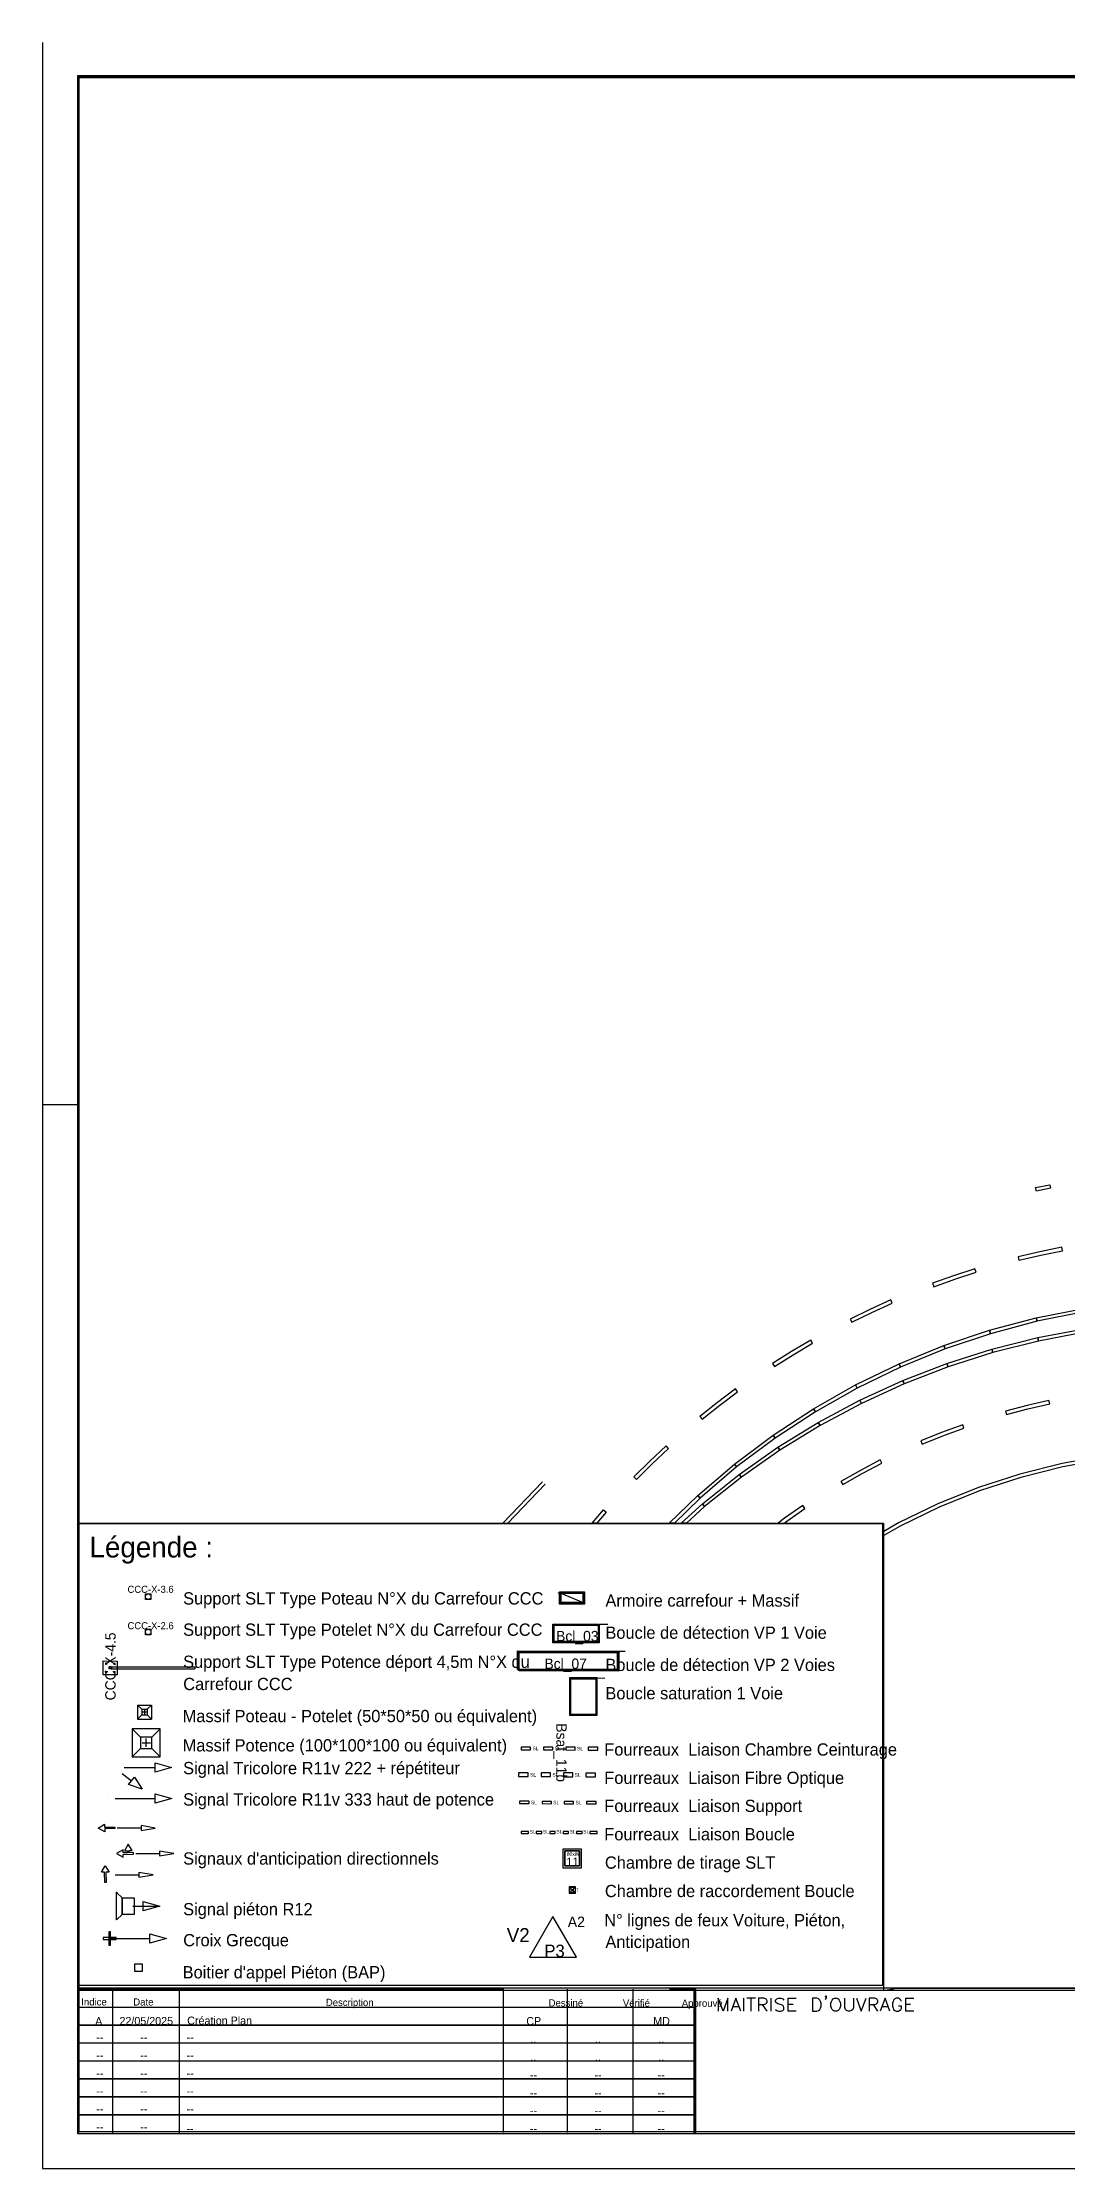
# Model space of a CAD drawing. Header units: millimetres. Extents: x 0 to 420, y 0 to 297.
# Drawn here: x 0 to 143.2, y 0 to 297 of the extents above; entities that cross this region are included whole.
import ezdxf

# ---------------------------------------------------------------- set-up
doc = ezdxf.new("R2010")
doc.units = ezdxf.units.MM
for name, color, linetype, true_color in [('BORD_CHAUSSEE_SIGNAUX', 7, 'Continuous', 0xff0000), ('BOUCLE_SATURATION', 7, 'Continuous', 0xb8b800), ('FLECHES_CIRCULATION', 7, 'Continuous', 0x0080ff), ('FOURREAU_BOUCLE', 7, 'Continuous', 0xff8000), ('FOURREAU_CEINTURAGE', 7, 'Continuous', 0xb8008a), ('FOURREAU_FIBRE_MULTI', 7, 'Continuous', 0x0000ff), ('FOURREAU_SUPPORT', 7, 'Continuous', 0x009400), ('SUPPORT_POTENCE', 7, 'Continuous', 0x38de00), ('SUPPORTS_MASSIFS', 7, 'Continuous', 0x999999), ('TEXTE_TRAITS', 7, 'Continuous', 0x000000)]:
    doc.layers.add(name, color=color, linetype=linetype, true_color=true_color)

msp = doc.modelspace()

# ---------------------------------------------------------------- linework, layer by layer
at = {"layer": 'BORD_CHAUSSEE_SIGNAUX'}
for p, q in [((142.43, 98.5), (136.51, 97.02)), ((142.52, 98.01), (136.64, 96.54)), ((148.43, 99.57), (142.43, 98.5)), ((148.49, 99.08), (142.52, 98.01)), ((64.3, 90.17), (69.85, 95.94)), ((65, 90.17), (70.22, 95.61)), ((130.71, 95.14), (125.06, 92.85)), ((136.51, 97.02), (130.71, 95.14)), ((136.64, 96.54), (130.87, 94.66)), ((125.06, 92.85), (119.57, 90.19)), ((125.25, 92.39), (119.8, 89.74)), ((130.87, 94.66), (125.25, 92.39)), ((119.57, 90.19), (117.5, 89)), ((119.8, 89.74), (117.5, 88.42)), ((72.4, 79.06), (72.4, 80.35)), ((72.4, 80.35), (75.51, 79.06)), ((75.51, 80.35), (72.4, 80.35)), ((75.51, 79.06), (72.4, 79.06)), ((73.6, 39.3), (74.39, 38.5)), ((73.6, 38.5), (74.39, 39.29)), ((91.12, 25.04), (87.55, 25.04))]:
    msp.add_line(p, q, dxfattribs=at)
for points in [[(72.08, 80.43), (72.13, 80.43), (72.13, 80.37), (72.08, 80.37)], [(75.51, 80.35), (72.4, 80.35), (72.4, 79.06), (75.51, 79.06)], [(73.55, 39.35), (73.55, 38.45), (74.44, 38.45), (74.44, 39.35)], [(73.6, 38.5), (73.6, 39.3), (74.39, 39.29), (74.39, 38.5)]]:
    msp.add_lwpolyline(points, close=True, dxfattribs=at)
at = {"layer": 'BOUCLE_SATURATION'}
for p, q in [((77.84, 76.05), (78.96, 76.05)), ((80.27, 72.29), (81.38, 72.29)), ((80.61, 72.21), (80.48, 72.08)), ((81.38, 72.21), (80.61, 72.21)), ((77.5, 68.53), (78.53, 68.52))]:
    msp.add_line(p, q, dxfattribs=at)
for points in [[(71.29, 76.04), (77.77, 76.04), (77.77, 73.45), (71.29, 73.45)], [(71.36, 75.97), (77.69, 75.97), (77.69, 73.53), (71.36, 73.53)], [(71.44, 75.89), (77.62, 75.89), (77.62, 73.61), (71.44, 73.61)], [(66.34, 72.32), (80.27, 72.29), (80.27, 69.7), (66.34, 69.72)], [(66.45, 72.2), (80.38, 72.18), (80.38, 69.58), (66.45, 69.6)], [(66.55, 72.1), (80.48, 72.08), (80.48, 69.48), (66.55, 69.5)], [(77.48, 68.53), (73.59, 68.53), (73.59, 63.34), (77.48, 63.34)], [(77.4, 68.45), (73.66, 68.45), (73.66, 63.41), (77.4, 63.41)], [(77.32, 68.37), (73.74, 68.37), (73.74, 63.49), (77.32, 63.49)]]:
    msp.add_lwpolyline(points, close=True, dxfattribs=at)
at = {"layer": 'FLECHES_CIRCULATION'}
for p, q in [((139.31, 128.07), (136.26, 127.36)), ((142.38, 128.7), (139.31, 128.07)), ((139.42, 127.58), (142.47, 128.21)), ((142.47, 128.21), (142.38, 128.7)), ((130.23, 125.67), (127.25, 124.71)), ((127.41, 124.24), (130.38, 125.2)), ((130.38, 125.2), (130.23, 125.67)), ((136.26, 127.36), (136.38, 126.87)), ((136.38, 126.87), (139.42, 127.58)), ((127.25, 124.71), (124.3, 123.66)), ((124.3, 123.66), (124.47, 123.19)), ((124.47, 123.19), (127.41, 124.24)), ((115.63, 120.04), (112.81, 118.67)), ((113.04, 118.23), (115.84, 119.59)), ((118.49, 121.33), (115.63, 120.04)), ((115.84, 119.59), (118.69, 120.87)), ((118.69, 120.87), (118.49, 121.33)), ((112.81, 118.67), (113.04, 118.23)), ((104.6, 114.12), (101.95, 112.45)), ((102.22, 112.03), (104.86, 113.69)), ((107.29, 115.71), (104.6, 114.12)), ((104.86, 113.69), (107.54, 115.28)), ((107.54, 115.28), (107.29, 115.71)), ((101.95, 112.45), (102.22, 112.03)), ((94.29, 107.02), (91.83, 105.07)), ((96.79, 108.9), (94.29, 107.02)), ((94.59, 106.62), (97.08, 108.49)), ((97.08, 108.49), (96.79, 108.9)), ((140.57, 107.31), (137.52, 106.61)), ((140.68, 106.82), (140.57, 107.31)), ((91.83, 105.07), (92.15, 104.68)), ((92.15, 104.68), (94.59, 106.62)), ((137.52, 106.61), (134.49, 105.8)), ((134.49, 105.8), (134.63, 105.32)), ((134.63, 105.32), (137.64, 106.12)), ((137.64, 106.12), (140.68, 106.82)), ((125.58, 102.82), (122.68, 101.64)), ((122.68, 101.64), (122.88, 101.18)), ((122.88, 101.18), (125.76, 102.35)), ((128.52, 103.91), (125.58, 102.82)), ((125.76, 102.35), (128.68, 103.44)), ((128.68, 103.44), (128.52, 103.91)), ((84.82, 98.82), (82.6, 96.61)), ((82.95, 96.26), (85.17, 98.46)), ((87.1, 100.97), (84.82, 98.82)), ((85.17, 98.46), (87.44, 100.6)), ((87.44, 100.6), (87.1, 100.97)), ((117, 98.99), (114.23, 97.53)), ((114.47, 97.09), (117.23, 98.55)), ((117.23, 98.55), (117, 98.99)), ((82.6, 96.61), (82.95, 96.26)), ((114.23, 97.53), (111.5, 95.99)), ((111.5, 95.99), (111.76, 95.56)), ((111.76, 95.56), (114.47, 97.09)), ((106.21, 92.64), (103.65, 90.83)), ((103.94, 90.43), (106.49, 92.22)), ((106.49, 92.22), (106.21, 92.64)), ((103.65, 90.83), (102.77, 90.17)), ((102.77, 90.17), (103.6, 90.17)), ((103.6, 90.17), (103.94, 90.43))]:
    msp.add_line(p, q, dxfattribs=at)
for points in [[(140.8, 136.95), (138.81, 136.55), (138.7, 137.04), (140.71, 137.44)], [(138.91, 118.35), (132.42, 116.62), (132.28, 117.1), (138.8, 118.84)], [(145.5, 119.66), (138.91, 118.35), (138.8, 118.84), (145.42, 120.15)], [(132.42, 116.62), (126.06, 114.49), (125.88, 114.96), (132.28, 117.1)], [(139.11, 115.6), (132.75, 113.99), (132.61, 114.47), (139.01, 116.09)], [(145.57, 116.83), (139.11, 115.6), (139.01, 116.09), (145.49, 117.32)], [(126.06, 114.49), (119.84, 111.95), (119.63, 112.41), (125.88, 114.96)], [(132.75, 113.99), (126.49, 111.99), (126.32, 112.46), (132.61, 114.47)], [(119.84, 111.95), (113.79, 109.02), (113.56, 109.46), (119.63, 112.41)], [(120.36, 109.62), (114.39, 106.88), (114.17, 107.32), (120.17, 110.08)], [(126.49, 111.99), (120.36, 109.62), (120.17, 110.08), (126.32, 112.46)], [(113.79, 109.02), (107.95, 105.71), (107.69, 106.14), (113.56, 109.46)], [(114.39, 106.88), (108.6, 103.78), (108.35, 104.21), (114.17, 107.32)], [(107.95, 105.71), (102.33, 102.04), (102.04, 102.45), (107.69, 106.14)], [(108.6, 103.78), (103, 100.34), (102.72, 100.76), (108.35, 104.21)], [(102.33, 102.04), (96.95, 98.01), (96.64, 98.4), (102.04, 102.45)], [(96.95, 98.01), (91.84, 93.65), (91.51, 94.02), (96.64, 98.4)], [(103, 100.34), (97.62, 96.56), (97.32, 96.96), (102.72, 100.76)], [(97.62, 96.56), (92.48, 92.47), (92.16, 92.85), (97.32, 96.96)], [(91.84, 93.65), (88.26, 90.17), (87.54, 90.17), (91.51, 94.02)], [(92.48, 92.47), (89.93, 90.17), (89.18, 90.17), (92.16, 92.85)], [(78.72, 91.69), (77.42, 90.17), (76.76, 90.17), (78.34, 92.02)]]:
    msp.add_lwpolyline(points, close=True, dxfattribs=at)
at = {"layer": 'FOURREAU_BOUCLE'}
for points in [[(66.85, 47.08), (66.85, 46.82), (67.88, 46.82), (67.88, 47.08)], [(68.97, 47.08), (68.97, 46.82), (69.75, 46.82), (69.75, 47.08)], [(70.84, 47.08), (70.84, 46.82), (71.61, 46.82), (71.61, 47.08)], [(72.7, 47.08), (72.7, 46.82), (73.48, 46.82), (73.48, 47.08)], [(74.57, 47.08), (74.57, 46.82), (75.35, 46.82), (75.35, 47.08)], [(76.44, 47.08), (76.44, 46.82), (77.47, 46.82), (77.47, 47.08)]]:
    msp.add_lwpolyline(points, close=True, dxfattribs=at)
at = {"layer": 'FOURREAU_CEINTURAGE'}
for p, q in [((72.93, 44.1), (72.93, 44.36)), ((72.93, 44.36), (73.19, 44.36)), ((72.93, 43.84), (72.93, 44.1)), ((72.93, 43.58), (72.93, 43.84)), ((72.93, 43.32), (72.93, 43.58)), ((72.93, 43.06), (72.93, 43.32)), ((72.93, 42.8), (72.93, 43.06)), ((72.93, 42.54), (72.93, 42.8)), ((72.93, 42.28), (72.93, 42.54)), ((73.19, 42.28), (72.93, 42.28)), ((73.19, 44.36), (73.45, 44.36)), ((73.45, 42.28), (73.19, 42.28)), ((73.45, 44.36), (73.71, 44.36)), ((73.71, 42.28), (73.45, 42.28)), ((73.71, 44.36), (73.97, 44.36)), ((73.97, 42.28), (73.71, 42.28)), ((73.97, 44.36), (74.22, 44.36)), ((74.22, 42.28), (73.97, 42.28)), ((74.22, 44.36), (74.48, 44.36)), ((74.48, 42.28), (74.22, 42.28)), ((74.48, 44.36), (74.74, 44.36)), ((74.74, 42.28), (74.48, 42.28)), ((74.74, 44.36), (75, 44.36)), ((75, 42.28), (74.74, 42.28)), ((75, 44.36), (75, 44.1)), ((75, 44.1), (75, 43.84)), ((75, 43.84), (75, 43.58)), ((75, 43.58), (75, 43.32)), ((75, 43.32), (75, 43.06)), ((75, 43.06), (75, 42.8)), ((75, 42.8), (75, 42.54)), ((75, 42.54), (75, 42.28))]:
    msp.add_line(p, q, dxfattribs=at)
for points in [[(66.83, 58.88), (66.83, 58.49), (68.17, 58.49), (68.17, 58.88)], [(69.99, 58.87), (69.99, 58.48), (71.28, 58.48), (71.29, 58.86)], [(73.1, 58.86), (73.1, 58.47), (74.4, 58.46), (74.4, 58.85)], [(76.21, 58.85), (76.21, 58.46), (77.56, 58.45), (77.56, 58.84)], [(72.67, 44.62), (72.67, 42.02), (75.26, 42.02), (75.26, 44.62)], [(72.93, 44.36), (72.93, 42.28), (75, 42.28), (75, 44.36)]]:
    msp.add_lwpolyline(points, close=True, dxfattribs=at)
at = {"layer": 'FOURREAU_FIBRE_MULTI'}
for p, q in [((71.29, 35.19), (68.01, 29.5)), ((74.58, 29.51), (71.29, 35.19)), ((68.01, 29.5), (74.58, 29.51))]:
    msp.add_line(p, q, dxfattribs=at)
for points in [[(66.5, 55.27), (66.5, 54.75), (67.84, 54.75), (67.84, 55.27)], [(69.66, 55.26), (69.66, 54.74), (70.96, 54.74), (70.96, 55.26)], [(72.77, 55.25), (72.77, 54.73), (74.07, 54.73), (74.07, 55.25)], [(75.89, 55.24), (75.89, 54.72), (77.23, 54.72), (77.23, 55.24)]]:
    msp.add_lwpolyline(points, close=True, dxfattribs=at)
at = {"layer": 'FOURREAU_SUPPORT'}
for p, q in [((14.5, 80.21), (14.5, 80.08)), ((15.02, 80.08), (15.02, 80.21)), ((14.57, 80.14), (14.44, 80.14)), ((14.44, 79.62), (14.57, 79.62)), ((14.5, 79.69), (14.5, 79.56)), ((15.09, 80.14), (14.96, 80.14)), ((14.96, 79.62), (15.09, 79.62)), ((15.02, 79.56), (15.02, 79.69)), ((14.57, 75.2), (14.44, 75.2)), ((14.44, 74.68), (14.57, 74.68)), ((14.5, 75.27), (14.5, 75.14)), ((14.5, 74.75), (14.5, 74.62)), ((15.09, 75.2), (14.96, 75.2)), ((14.96, 74.68), (15.09, 74.68)), ((15.02, 75.14), (15.02, 75.26)), ((15.02, 74.62), (15.02, 74.75)), ((8.46, 68.97), (8.49, 70.92)), ((10.41, 68.95), (8.46, 68.97)), ((8.49, 70.92), (10.43, 70.89)), ((9, 69.36), (8.71, 69.36)), ((8.73, 70.53), (9.02, 70.52)), ((8.85, 69.21), (8.86, 69.5)), ((8.87, 70.38), (8.87, 70.67)), ((9.32, 69.81), (9.32, 70.07)), ((9.58, 70.07), (9.32, 70.07)), ((9.32, 70.07), (9.32, 69.81)), ((9.58, 69.81), (9.32, 69.81)), ((9.58, 70.07), (21.26, 70.07)), ((9.58, 70.07), (9.58, 69.81)), ((9.58, 69.81), (9.58, 70.07)), ((9.58, 69.81), (21.26, 69.81)), ((10.17, 69.34), (9.88, 69.35)), ((9.89, 70.51), (10.18, 70.51)), ((10.03, 69.49), (10.02, 69.19)), ((10.04, 70.66), (10.04, 70.36)), ((10.43, 70.89), (10.41, 68.95)), ((21.26, 70.07), (21.26, 69.81))]:
    msp.add_line(p, q, dxfattribs=at)
for points in [[(14.37, 80.27), (15.15, 80.27), (15.15, 79.49), (14.37, 79.5)], [(14.37, 75.33), (15.15, 75.33), (15.15, 74.55), (14.37, 74.55)]]:
    msp.add_lwpolyline(points, close=True, dxfattribs=at)
at = {"layer": 'SUPPORT_POTENCE'}
for points in [[(66.61, 51.3), (66.61, 50.98), (67.95, 50.97), (67.95, 51.3)], [(69.77, 51.29), (69.77, 50.97), (71.07, 50.96), (71.07, 51.29)], [(72.88, 51.28), (72.88, 50.96), (74.18, 50.95), (74.18, 51.28)], [(76, 51.27), (75.99, 50.95), (77.34, 50.94), (77.34, 51.27)]]:
    msp.add_lwpolyline(points, close=True, dxfattribs=at)
at = {"layer": 'SUPPORTS_MASSIFS'}
for p, q in [((72.19, 80.56), (72.4, 80.35)), ((75.72, 80.56), (75.51, 80.35)), ((72.19, 78.85), (72.4, 79.06)), ((75.72, 78.85), (75.51, 79.06)), ((13.27, 64.74), (15.22, 64.74)), ((13.27, 64.74), (13.27, 62.79)), ((13.86, 64.15), (13.27, 64.74)), ((13.86, 63.37), (13.27, 62.79)), ((13.27, 62.79), (15.22, 62.79)), ((13.86, 64.15), (14.63, 64.15)), ((13.86, 64.15), (13.86, 63.37)), ((13.86, 63.37), (14.63, 63.37)), ((14.58, 63.76), (13.91, 63.76)), ((14.24, 64.09), (14.24, 63.43)), ((14.63, 64.15), (15.22, 64.74)), ((14.63, 64.15), (14.63, 63.37)), ((14.63, 63.37), (15.22, 62.79)), ((15.22, 64.74), (15.22, 62.79)), ((12.54, 61.42), (13.7, 60.25)), ((13.9, 59.47), (15.07, 59.47)), ((14.48, 58.89), (14.48, 60.06)), ((16.43, 61.42), (15.26, 60.25)), ((12.54, 57.53), (13.7, 58.69)), ((16.43, 57.53), (15.26, 58.69)), ((5, 25.04), (64.44, 25.04)), ((9.81, 5), (9.81, 25.04)), ((82.48, 5), (82.48, 25.04)), ((5, 22.54), (91.12, 22.54)), ((5, 20.03), (91.12, 20.03)), ((5, 17.53), (91.12, 17.53)), ((5, 15.02), (91.12, 15.02)), ((5, 12.52), (91.12, 12.52)), ((5, 10.01), (91.12, 10.01)), ((5, 7.51), (91.12, 7.51))]:
    msp.add_line(p, q, dxfattribs=at)
for points in [[(75.72, 80.56), (75.72, 78.85), (72.19, 78.85), (72.19, 80.56)], [(75.51, 80.35), (75.51, 79.06), (72.4, 79.06), (72.4, 80.35)], [(12.54, 57.53), (16.43, 57.53), (16.43, 61.42), (12.54, 61.42)], [(13.7, 58.69), (15.26, 58.69), (15.26, 60.25), (13.7, 60.25)]]:
    msp.add_lwpolyline(points, close=True, dxfattribs=at)
at = {"layer": 'TEXTE_TRAITS'}
for p, q in [((0, 297), (0, 0)), ((0, 297), (0, 290.15)), ((5.03, 292.16), (4.98, 90.16)), ((415.32, 292.22), (5.03, 292.16)), ((5, 148.61), (0, 148.61)), ((4.98, 90.16), (117.48, 90.16)), ((5, 25.18), (5, 90.16)), ((5, 90.16), (117.48, 90.16)), ((5, 90.11), (117.31, 90.11)), ((117.31, 90.11), (117.31, 25.58)), ((117.48, 90.16), (117.48, 25.18)), ((117.48, 90.16), (117.48, 24.88)), ((15.71, 55.36), (15.71, 56.65)), ((15.71, 56.65), (18.02, 56)), ((11.1, 55.2), (12.43, 54.14)), ((11.38, 56), (15.71, 56)), ((12.03, 53.63), (12.84, 54.65)), ((13.9, 52.97), (12.03, 53.63)), ((12.84, 54.65), (13.9, 52.97)), ((18.02, 56), (15.71, 55.36)), ((9.22, 51.67), (9.22, 51.69)), ((10.13, 51.67), (15.75, 51.67)), ((15.75, 51.02), (15.75, 52.32)), ((15.75, 52.32), (18.06, 51.67)), ((18.06, 51.67), (15.75, 51.02)), ((7.76, 47.55), (8.66, 48.08)), ((8.68, 47.04), (7.76, 47.55)), ((8.66, 48.08), (8.66, 47.66)), ((8.66, 47.66), (10.12, 47.7)), ((10.12, 47.7), (10.12, 47.49)), ((10.42, 47.57), (13.74, 47.57)), ((15.75, 47.56), (13.76, 47.9)), ((13.76, 47.9), (13.76, 47.23)), ((13.76, 47.23), (15.75, 47.56)), ((10.12, 47.49), (8.68, 47.45)), ((8.68, 47.45), (8.68, 47.04)), ((11.98, 45.31), (11.46, 44.39)), ((12.51, 44.41), (11.98, 45.31)), ((8.24, 41.38), (8.76, 42.3)), ((8.76, 42.3), (9.29, 41.41)), ((11.25, 44.51), (10.35, 43.99)), ((10.35, 43.99), (11.27, 43.47)), ((11.25, 44.09), (11.25, 44.51)), ((11.88, 44.11), (11.25, 44.09)), ((11.26, 43.88), (12.71, 43.93)), ((11.27, 43.47), (11.26, 43.88)), ((11.46, 44.39), (11.87, 44.39)), ((11.87, 44.39), (11.88, 44.11)), ((12.09, 44.11), (12.08, 44.41)), ((12.08, 44.41), (12.51, 44.41)), ((12.71, 44.13), (12.09, 44.11)), ((12.71, 43.93), (12.71, 44.13)), ((13.01, 44.01), (16.33, 44.01)), ((18.34, 44), (16.35, 44.33)), ((16.35, 44.33), (16.35, 43.66)), ((16.35, 43.66), (18.34, 44)), ((8.66, 41.39), (8.24, 41.38)), ((8.7, 39.94), (8.66, 41.39)), ((8.9, 39.95), (8.7, 39.94)), ((9.29, 41.41), (8.86, 41.4)), ((8.86, 41.4), (8.9, 39.95)), ((10.13, 41.03), (13.45, 41.03)), ((15.46, 41.02), (13.47, 41.35)), ((13.47, 41.35), (13.47, 40.69)), ((13.47, 40.69), (15.46, 41.02)), ((12.59, 36.65), (14.06, 36.65)), ((12.59, 36.65), (14.06, 36.65)), ((14.06, 36), (14.06, 37.3)), ((14.06, 37.3), (16.37, 36.65)), ((14.06, 36.65), (16.37, 36.65)), ((16.37, 36.65), (14.06, 36)), ((15.01, 31.49), (15.01, 32.78)), ((15.01, 32.78), (17.31, 32.13)), ((9.38, 32.14), (15.01, 32.13)), ((17.31, 32.13), (15.01, 31.49)), ((12.87, 27.53), (12.87, 28.57)), ((12.87, 28.57), (13.9, 28.57)), ((13.9, 27.53), (12.87, 27.53)), ((13.9, 28.57), (13.9, 27.53)), ((117.31, 25.58), (5, 25.58)), ((117.48, 25.18), (5, 25.18)), ((19.08, 25.04), (19.08, 5)), ((64.34, 25.07), (64.34, 5.03)), ((73.27, 25.07), (73.27, 5.03)), ((91.12, 25.07), (91.12, 5.03)), ((95.06, 21.98), (94.39, 23.77)), ((94.39, 23.77), (94.39, 21.98)), ((95.74, 23.77), (95.06, 21.98)), ((95.74, 21.98), (95.74, 23.77)), ((96.85, 23.77), (96.17, 21.98)), ((97.53, 21.98), (96.85, 23.77)), ((97.96, 21.98), (97.96, 23.77)), ((99.56, 23.77), (98.38, 23.77)), ((98.97, 21.98), (98.97, 23.77)), ((100.76, 23.77), (99.99, 23.77)), ((99.99, 23.77), (99.99, 21.98)), ((101.01, 23.68), (100.76, 23.77)), ((101.78, 21.98), (101.78, 23.77)), ((102.54, 23.68), (102.79, 23.77)), ((102.79, 23.77), (103.13, 23.77)), ((103.13, 23.77), (103.38, 23.68)), ((104.15, 21.98), (104.15, 23.77)), ((104.15, 23.77), (105.26, 23.77)), ((108.13, 23.77), (107.54, 23.77)), ((107.54, 23.77), (107.54, 21.98)), ((108.4, 23.68), (108.13, 23.77)), ((109.33, 24.02), (109.41, 24.11)), ((109.41, 23.95), (109.33, 24.02)), ((109.41, 24.11), (109.5, 24.02)), ((109.5, 24.02), (109.41, 23.95)), ((109.41, 23.68), (109.5, 23.86)), ((109.5, 23.86), (109.5, 24.02)), ((110.43, 23.68), (110.61, 23.77)), ((110.61, 23.77), (110.95, 23.77)), ((110.95, 23.77), (111.11, 23.68)), ((112.06, 22.5), (112.06, 23.77)), ((113.25, 23.77), (113.25, 22.5)), ((113.68, 23.77), (114.36, 21.98)), ((114.36, 21.98), (115.04, 23.77)), ((116.23, 23.77), (115.47, 23.77)), ((115.47, 23.77), (115.47, 21.98)), ((116.48, 23.68), (116.23, 23.77)), ((117.68, 23.77), (117, 21.98)), ((117.48, 24.88), (119.29, 25.19)), ((118.36, 21.98), (117.68, 23.77)), ((119.21, 23.77), (119.04, 23.68)), ((119.55, 23.77), (119.21, 23.77)), ((119.29, 25.19), (415.32, 25.19)), ((119.71, 23.68), (119.55, 23.77)), ((120.57, 21.98), (120.57, 23.77)), ((120.57, 23.77), (121.68, 23.77)), ((5, 22.54), (91.12, 22.54)), ((97.28, 22.57), (96.42, 22.57)), ((99.99, 22.91), (100.76, 22.91)), ((101.19, 21.98), (100.58, 22.91)), ((100.76, 22.91), (101.01, 23)), ((101.1, 23.59), (101.01, 23.68)), ((101.01, 23), (101.1, 23.09)), ((101.19, 23.43), (101.1, 23.59)), ((101.1, 23.09), (101.19, 23.25)), ((101.19, 23.25), (101.19, 23.43)), ((102.36, 23.52), (102.54, 23.68)), ((102.36, 23.34), (102.36, 23.52)), ((102.45, 23.18), (102.36, 23.34)), ((102.36, 22.23), (102.54, 22.07)), ((102.54, 23.09), (102.45, 23.18)), ((102.7, 23), (102.54, 23.09)), ((102.54, 22.07), (102.79, 21.98)), ((103.22, 22.84), (102.7, 23)), ((102.79, 21.98), (103.13, 21.98)), ((103.13, 21.98), (103.38, 22.07)), ((103.38, 22.75), (103.22, 22.84)), ((103.38, 23.68), (103.56, 23.52)), ((103.47, 22.66), (103.38, 22.75)), ((103.38, 22.07), (103.56, 22.23)), ((103.56, 22.5), (103.47, 22.66)), ((103.56, 22.23), (103.56, 22.5)), ((104.83, 22.91), (104.15, 22.91)), ((105.26, 21.98), (104.15, 21.98)), ((107.54, 21.98), (108.13, 21.98)), ((108.13, 21.98), (108.4, 22.07)), ((108.56, 23.52), (108.4, 23.68)), ((108.4, 22.07), (108.56, 22.23)), ((108.65, 23.34), (108.56, 23.52)), ((108.56, 22.23), (108.65, 22.41)), ((108.74, 23.09), (108.65, 23.34)), ((108.65, 22.41), (108.74, 22.66)), ((108.74, 22.66), (108.74, 23.09)), ((109.33, 23.59), (109.41, 23.68)), ((110.09, 23.09), (110.18, 23.34)), ((110.09, 22.66), (110.09, 23.09)), ((110.18, 22.41), (110.09, 22.66)), ((110.18, 23.34), (110.27, 23.52)), ((110.27, 22.23), (110.18, 22.41)), ((110.27, 23.52), (110.43, 23.68)), ((110.43, 22.07), (110.27, 22.23)), ((110.61, 21.98), (110.43, 22.07)), ((110.95, 21.98), (110.61, 21.98)), ((111.11, 22.07), (110.95, 21.98)), ((111.11, 23.68), (111.29, 23.52)), ((111.29, 22.23), (111.11, 22.07)), ((111.29, 23.52), (111.38, 23.34)), ((111.38, 22.41), (111.29, 22.23)), ((111.38, 23.34), (111.45, 23.09)), ((111.45, 22.66), (111.38, 22.41)), ((111.45, 23.09), (111.45, 22.66)), ((112.15, 22.23), (112.06, 22.5)), ((112.31, 22.07), (112.15, 22.23)), ((112.57, 21.98), (112.31, 22.07)), ((112.73, 21.98), (112.57, 21.98)), ((112.98, 22.07), (112.73, 21.98)), ((113.16, 22.23), (112.98, 22.07)), ((113.25, 22.5), (113.16, 22.23)), ((115.47, 22.91), (116.23, 22.91)), ((116.66, 21.98), (116.05, 22.91)), ((116.23, 22.91), (116.48, 23)), ((116.57, 23.59), (116.48, 23.68)), ((116.48, 23), (116.57, 23.09)), ((116.66, 23.43), (116.57, 23.59)), ((116.57, 23.09), (116.66, 23.25)), ((116.66, 23.25), (116.66, 23.43)), ((118.11, 22.57), (117.25, 22.57)), ((118.79, 23.34), (118.7, 23.09)), ((118.7, 23.09), (118.7, 22.66)), ((118.7, 22.66), (118.79, 22.41)), ((118.87, 23.52), (118.79, 23.34)), ((118.79, 22.41), (118.87, 22.23)), ((119.04, 23.68), (118.87, 23.52)), ((118.87, 22.23), (119.04, 22.07)), ((119.04, 22.07), (119.21, 21.98)), ((119.21, 21.98), (119.55, 21.98)), ((119.98, 22.66), (119.55, 22.66)), ((119.55, 21.98), (119.71, 22.07)), ((119.89, 23.52), (119.71, 23.68)), ((119.71, 22.07), (119.89, 22.23)), ((119.98, 23.34), (119.89, 23.52)), ((119.89, 22.23), (119.98, 22.41)), ((119.98, 22.41), (119.98, 22.66)), ((121.25, 22.91), (120.57, 22.91)), ((121.68, 21.98), (120.57, 21.98)), ((5, 20.05), (91.12, 20.05)), ((5, 17.55), (91.12, 17.55)), ((5, 15.05), (91.12, 15.05)), ((5, 12.55), (91.12, 12.55)), ((5, 10.05), (91.12, 10.05)), ((0, 7.08), (0, 0)), ((5, 7.55), (91.12, 7.55)), ((0, 0), (420, 0)), ((0, 0), (7.08, 0))]:
    msp.add_line(p, q, dxfattribs=at)
for points in [[(415.19, 292.1), (415.44, 292.35), (4.88, 292.35), (5.13, 292.1)], [(5.13, 292.1), (4.88, 292.35), (4.88, 4.88), (5.13, 5.13)], [(10.32, 38.59), (10.37, 38.59), (10.37, 38.54), (10.32, 38.54)], [(10.32, 34.73), (10.32, 38.54), (11.11, 37.81), (11.11, 35.46)], [(10.32, 34.73), (10.32, 38.54), (11.11, 37.81), (11.11, 35.46)], [(11.11, 37.86), (11.16, 37.86), (11.16, 37.81), (11.11, 37.81)], [(11.11, 35.46), (11.11, 37.81), (12.79, 37.81), (12.79, 35.46)], [(9.51, 31.21), (9.51, 33.06), (9.25, 33.06), (9.25, 31.21)], [(10.32, 34.78), (10.37, 34.78), (10.37, 34.73), (10.32, 34.73)], [(10.32, 34.78), (10.37, 34.78), (10.37, 34.73), (10.32, 34.73)], [(11.11, 35.51), (11.16, 35.51), (11.16, 35.46), (11.11, 35.46)], [(10.3, 32.27), (8.45, 32.27), (8.45, 32.01), (10.3, 32.01)], [(5, 25.17), (5, 24.92), (415.32, 24.92), (415.32, 25.17)], [(90.99, 5), (91.24, 5), (91.24, 25.04), (90.99, 25.04)], [(5.13, 5.13), (4.88, 4.88), (415.32, 4.88), (415.32, 5.13)]]:
    msp.add_lwpolyline(points, close=True, dxfattribs=at)

# ---------------------------------------------------------------- texts
at = {"layer": 'TEXTE_TRAITS', "true_color": 0x000000}
for s, height, p in [('Légende :', 2.9, (6.56, 85.36)), ('Support SLT Type Poteau N°X du Carrefour CCC', 1.7131, (19.64, 78.79)), ('Armoire carrefour + Massif', 1.7123, (78.62, 78.49)), ('Support SLT Type Potelet N°X du Carrefour CCC', 1.7131, (19.64, 74.42)), ('Boucle de détection VP 1 Voie', 1.7115, (78.62, 74)), ('Support SLT Type Potence déport 4,5m N°X du', 1.7131, (19.64, 69.93)), ('Boucle de détection VP 2 Voies', 1.7115, (78.62, 69.5)), ('Carrefour CCC', 1.7123, (19.65, 66.83)), ('Boucle saturation 1 Voie', 1.7115, (78.62, 65.54)), ('Massif Poteau - Potelet (50*50*50 ou équivalent)', 1.7123, (19.57, 62.35)), ('Massif Potence (100*100*100 ou équivalent)', 1.7123, (19.57, 58.26)), ('Fourreaux  Liaison Chambre Ceinturage', 1.7137, (78.46, 57.68)), ('Signal Tricolore R11v 222 + répétiteur', 1.7131, (19.64, 55.08)), ('Fourreaux  Liaison Fibre Optique', 1.7137, (78.46, 53.72)), ('Signal Tricolore R11v 333 haut de potence', 1.7131, (19.64, 50.7)), ('Fourreaux  Liaison Support', 1.7137, (78.46, 49.8)), ('Fourreaux  Liaison Boucle', 1.7137, (78.46, 45.84)), ("Signaux d'anticipation directionnels", 1.7131, (19.64, 42.45)), ('Chambre de tirage SLT', 1.7123, (78.55, 41.88)), ('Chambre de raccordement Boucle', 1.7123, (78.55, 37.91)), ('Signal piéton R12', 1.7131, (19.64, 35.37)), ('N° lignes de feux Voiture, Piéton,', 1.7135, (78.46, 33.83)), ('Croix Grecque', 1.7123, (19.65, 31.04)), ('Anticipation', 1.7123, (78.62, 30.8)), ("Boitier d'appel Piéton (BAP)", 1.7134, (19.57, 26.56)), ('A', 1.12, (7.35, 20.03)), ('22/05/2025', 1.118, (10.75, 20.05)), ('Création Plan', 1.1177, (20.21, 20.1)), ('CP', 1.118, (67.57, 20.03)), ('MD', 1.118, (85.3, 20.03)), ('--', 1.118, (7.5, 17.77)), ('--', 1.118, (13.66, 17.77)), ('--', 1.118, (20.13, 17.77)), ('--', 1.118, (7.5, 15.26)), ('--', 1.118, (13.66, 15.26)), ('--', 1.118, (20.13, 15.26)), ('..', 1.117, (68.15, 17.53)), ('..', 1.117, (68.15, 15.02)), ('..', 1.117, (77.17, 17.53)), ('..', 1.117, (77.17, 15.02)), ('..', 1.117, (86, 17.53)), ('..', 1.117, (86, 15.02)), ('--', 1.118, (7.5, 12.76)), ('--', 1.118, (13.66, 12.76)), ('--', 1.118, (20.13, 12.76)), ('--', 1.118, (68.07, 12.52)), ('--', 1.118, (77.09, 12.52)), ('--', 1.118, (85.92, 12.52)), ('--', 1.118, (7.5, 10.25)), ('--', 1.118, (13.66, 10.25)), ('--', 1.118, (20.13, 10.25)), ('--', 1.118, (68.07, 10.01)), ('--', 1.118, (77.09, 10.01)), ('--', 1.118, (85.92, 10.01)), ('--', 1.118, (7.5, 7.75)), ('--', 1.118, (13.66, 7.75)), ('--', 1.118, (20.13, 7.75)), ('--', 1.118, (68.07, 7.51)), ('--', 1.118, (77.09, 7.51)), ('--', 1.118, (85.92, 7.51)), ('--', 1.118, (7.5, 5.24)), ('--', 1.118, (13.66, 5.24)), ('--', 1.118, (20.1, 5)), ('--', 1.118, (68.07, 5)), ('--', 1.118, (77.09, 5)), ('--', 1.118, (85.92, 5))]:
    msp.add_text(s, height=height, dxfattribs=at).set_placement(p)
at = {"layer": 'TEXTE_TRAITS', "true_color": 0x009500}
for s, p in [('CCC-X-3.6', (11.87, 80.42)), ('CCC-X-2.6', (11.87, 75.33))]:
    msp.add_text(s, height=0.986, dxfattribs=at).set_placement(p)
msp.add_text('CCC-X-4.5', height=1.45, rotation=90, dxfattribs=at).set_placement((10.21, 65.4))
at = {"layer": 'TEXTE_TRAITS', "true_color": 0xb8b800}
for s, p in [('Bcl_03', (71.73, 73.65)), ('Bcl_07', (70.1, 69.79))]:
    msp.add_text(s, height=1.45, dxfattribs=at).set_placement(p)
msp.add_text('Bsat_11b', height=1.45, rotation=-90, dxfattribs=at).set_placement((71.76, 62.19))
at = {"layer": 'TEXTE_TRAITS', "true_color": 0xb8008a}
for p in [(68.43, 58.43), (71.54, 58.42), (74.66, 58.4)]:
    msp.add_text('SL', height=0.5, rotation=0.2005, dxfattribs=at).set_placement(p)
at = {"layer": 'TEXTE_TRAITS', "true_color": 0x0000ff}
for p in [(68.1, 54.75), (71.22, 54.74), (74.33, 54.73)]:
    msp.add_text('SL', height=0.5, rotation=0.2005, dxfattribs=at).set_placement(p)
at = {"layer": 'TEXTE_TRAITS', "true_color": 0x37dd00}
for p in [(68.21, 50.88), (71.32, 50.87), (74.44, 50.86)]:
    msp.add_text('SL', height=0.5, rotation=0.2005, dxfattribs=at).set_placement(p)
at = {"layer": 'TEXTE_TRAITS', "true_color": 0xff7f00}
for p in [(68.03, 46.8), (69.9, 46.8), (71.77, 46.8), (73.64, 46.8), (75.51, 46.8)]:
    msp.add_text('SL', height=0.5, dxfattribs=at).set_placement(p)
at = {"layer": 'TEXTE_TRAITS', "true_color": 0x95004a}
for s, height, p in [('80x80', 0.501, (73.23, 43.67)), ('11', 1.16, (73.16, 42.27))]:
    msp.add_text(s, height=height, dxfattribs=at).set_placement(p)
at = {"layer": 'TEXTE_TRAITS', "true_color": 0xff0000}
msp.add_text('SLT', height=0.5, rotation=0.0458, dxfattribs=at).set_placement((73.63, 38.58))
at = {"layer": 'TEXTE_TRAITS', "true_color": 0x0000ff}
for s, height, p in [('V2', 1.957, (64.84, 31.62)), ('A2', 1.468, (73.36, 33.72)), ('P3', 1.74, (70.09, 29.53))]:
    msp.add_text(s, height=height, dxfattribs=at).set_placement(p)
at = {"layer": 'TEXTE_TRAITS', "true_color": 0x000000}
msp.add_text('Indice          Date                                                                 Description                                                                  Dessiné               Vérifié            Approuvé', height=0.9971, rotation=-0.1261, dxfattribs=at).set_placement((5.41, 22.78))

doc.saveas('drawing.dxf')
